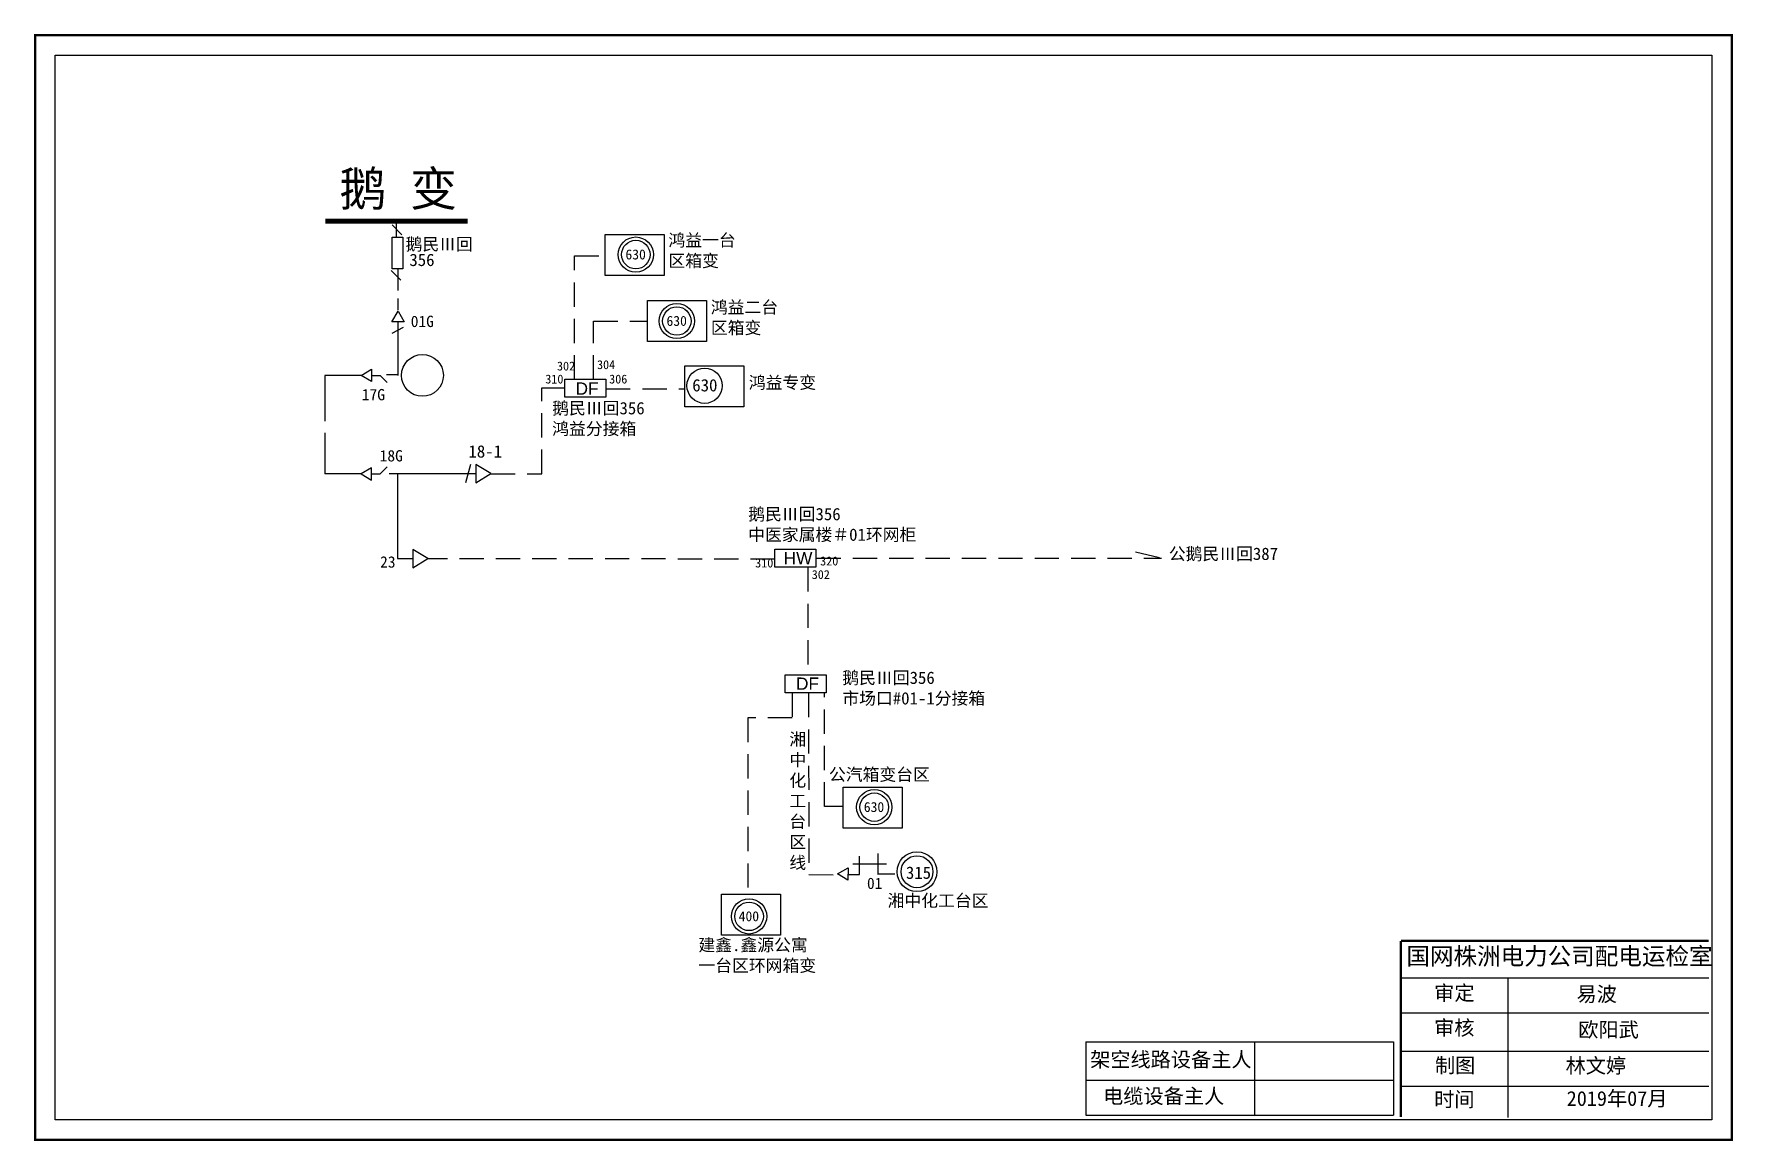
# Model space of a CAD drawing. Extents: x 0 to 344, y 0 to 224.
import ezdxf

# ---------------------------------------------------------------- set-up
doc = ezdxf.new("R2010")
doc.units = 0
doc.header["$LTSCALE"] = 0.774411
doc.linetypes.add('ACAD_ISO02W100', pattern=[15, 12, -3])
doc.linetypes.add('DASHED2', pattern=[9.525, 6.35, -3.175])
doc.layers.get('0').update_dxf_attribs({"linetype": 'CONTINUOUS'})
doc.layers.add('LAYER1', color=5, linetype='ACAD_ISO02W100')
doc.styles.get("Standard").update_dxf_attribs({"font": '', "height": 2.5})
doc.styles.add('字体', font='', dxfattribs={"height": 2.5})
doc.styles.get('Standard').set_extended_font_data('SimSun')
doc.styles.get('字体').set_extended_font_data('楷体_GB2312')

msp = doc.modelspace()

# ---------------------------------------------------------------- linework, layer by layer
at = {"linetype": 'ACAD_ISO02W100'}
msp.add_line((73.26, 183.14), (73.26, 186.23), dxfattribs=at)
at = {"linetype": 'Continuous'}
for p, q in [((74.4, 183.64), (72.42, 185.61)), ((74.18, 174.4), (72.2, 176.38)), ((74.64, 164.82), (72.36, 163.58)), ((73.54, 155.2), (71.23, 155.2)), ((227.98, 118.11), (223.1, 119.29)), ((165.79, 56.11), (172.64, 56.11)), ((167.16, 53.89), (167.16, 57.65)), ((170.93, 53.89), (170.93, 58.17)), ((164.94, 53.89), (167.16, 53.89)), ((170.93, 54.06), (174.36, 54.06)), ((276.97, 32.95), (339.34, 32.95)), ((298.62, 32.95), (298.62, 4.62)), ((276.97, 25.85), (339.34, 25.85)), ((213.05, 19.99), (275.42, 19.99)), ((213.05, 19.99), (213.05, 5.14)), ((247.26, 19.99), (247.26, 5.14)), ((275.42, 19.99), (275.42, 5.14)), ((276.97, 18.1), (339.34, 18.1)), ((213.05, 12.24), (275.42, 12.24)), ((276.97, 11), (339.34, 11)), ((213.05, 5.14), (275.42, 5.14))]:
    msp.add_line(p, q, dxfattribs=at)
at = {"color": 0, "linetype": 'DASHED2'}
for p, q in [((109.39, 154.29), (109.39, 179.39)), ((109.39, 179.39), (115.64, 179.39)), ((113.22, 154.29), (113.22, 166.09)), ((113.22, 166.09), (124.22, 166.09)), ((163.91, 67.68), (160.04, 67.71)), ((156.89, 53.91), (163.32, 53.87))]:
    msp.add_line(p, q, dxfattribs=at)
for p, q in [((72.36, 166), (73.6, 168.14)), ((74.84, 165.99), (72.36, 166)), ((73.6, 168.14), (74.84, 165.99)), ((66.1, 155.11), (68.25, 156.36)), ((68.25, 153.87), (66.1, 155.11)), ((68.25, 156.36), (68.25, 153.87)), ((68.25, 155.11), (69.99, 155.11)), ((69.99, 155.11), (71.43, 153.68)), ((68.25, 136.38), (66.1, 135.14)), ((66.1, 135.14), (68.25, 133.89)), ((68.25, 133.89), (68.25, 136.38)), ((68.25, 135.14), (69.99, 135.14)), ((69.99, 135.14), (71.43, 136.57)), ((162.69, 54.06), (164.85, 55.27)), ((164.85, 55.27), (164.83, 52.79)), ((164.83, 52.79), (162.69, 54.06))]:
    msp.add_line(p, q)
at = {"color": 7, "linetype": 'ACAD_ISO02W100'}
for p, q in [((58.79, 155.11), (58.79, 135.14)), ((66.1, 155.11), (58.79, 155.11)), ((66.1, 135.14), (58.79, 135.14))]:
    msp.add_line(p, q, dxfattribs=at)
at = {"color": 7, "linetype": 'DASHED2'}
for p, q in [((102.73, 135.15), (102.73, 152.57)), ((102.73, 152.57), (107.37, 152.57)), ((115.78, 152.42), (131.68, 152.42)), ((92.42, 135.15), (102.73, 135.15)), ((149.99, 117.86), (79.68, 117.95)), ((158.43, 118.06), (228.42, 118.06)), ((156.67, 116.19), (156.67, 94.25)), ((153.51, 90.77), (153.51, 85.68)), ((156.83, 90.72), (156.89, 53.91)), ((160.04, 67.71), (160.04, 90.72)), ((153.51, 85.68), (144.54, 85.68)), ((144.54, 85.68), (144.54, 49.9))]:
    msp.add_line(p, q, dxfattribs=at)
at = {"color": 0}
msp.add_line((107.43, 154.33), (115.76, 154.33), dxfattribs=at)
at = {"color": 7}
for p, q in [((107.43, 150.68), (107.43, 154.33)), ((115.76, 154.33), (115.76, 150.68)), ((115.76, 150.68), (107.43, 150.68)), ((89.35, 135.15), (71.79, 135.15)), ((73.55, 117.99), (73.55, 135.15)), ((92.41, 135.19), (89.36, 137.05)), ((89.36, 137.05), (89.36, 133.32)), ((89.36, 133.32), (92.41, 135.19)), ((79.67, 117.96), (76.61, 119.81)), ((76.61, 119.81), (76.61, 116.08)), ((76.61, 116.08), (79.67, 117.96)), ((149.99, 116.2), (149.99, 119.85)), ((149.99, 119.85), (158.32, 119.85)), ((158.32, 119.85), (158.32, 116.2)), ((158.32, 116.2), (149.99, 116.2)), ((152.06, 94.43), (160.39, 94.43)), ((152.06, 90.78), (152.06, 94.43)), ((160.39, 94.43), (160.39, 90.78)), ((160.39, 90.78), (152.06, 90.78))]:
    msp.add_line(p, q, dxfattribs=at)
at = {"color": 7, "linetype": 'Continuous'}
for p, q in [((88.32, 137.04), (87.25, 133.31)), ((76.59, 117.95), (73.49, 117.95))]:
    msp.add_line(p, q, dxfattribs=at)
at = {"linetype": 'Continuous', "const_width": 0.5}
msp.add_lwpolyline([(0.04, 224.09), (344.02, 224.09), (344.02, 0.13), (0.04, 0.13)], close=True, dxfattribs=at)
at = {"linetype": 'Continuous'}
for points in [[(4.09, 220.05), (339.97, 220.05), (339.97, 4.17), (4.09, 4.17)], [(115.6, 183.68), (127.57, 183.68), (127.57, 175.4), (115.6, 175.4)], [(124.18, 170.27), (136.15, 170.27), (136.15, 161.99), (124.18, 161.99)], [(163.83, 71.6), (175.8, 71.6), (175.8, 63.32), (163.83, 63.32)], [(139.2, 49.9), (151.17, 49.9), (151.17, 41.62), (139.2, 41.62)]]:
    msp.add_lwpolyline(points, close=True, dxfattribs=at)
for points, const_width in [([(87.71, 186.38), (58.89, 186.36)], 1), ([(276.93, 40.46), (276.93, 4.73)], 0.5), ([(276.97, 40.46), (339.34, 40.46)], 0.5)]:
    msp.add_lwpolyline(points, dxfattribs=dict(at, const_width=const_width))
at = {"linetype": 'ACAD_ISO02W100'}
msp.add_lwpolyline([(74.59, 176.74), (72.38, 176.74), (72.38, 183.14), (74.59, 183.14)], close=True, dxfattribs=at)
at = {"color": 7, "linetype": 'Continuous'}
msp.add_lwpolyline([(131.75, 157.03), (143.72, 157.03), (143.72, 148.75), (131.75, 148.75)], close=True, dxfattribs=at)
at = {"linetype": 'Continuous'}
for centre, radius in [((121.81, 179.61), 3.57), ((121.81, 179.61), 2.89), ((130.13, 166.14), 3.57), ((130.13, 166.14), 2.89), ((170.15, 67.57), 3.57), ((170.15, 67.57), 2.89), ((178.82, 54.48), 4.03), ((178.82, 54.48), 3.24), ((144.78, 45.42), 3.57), ((144.78, 45.42), 2.89)]:
    msp.add_circle(centre, radius, dxfattribs=at)
at = {"color": 1, "linetype": 'Continuous'}
msp.add_circle((78.55, 155.11), 4.24, dxfattribs=at)
at = {"color": 7, "linetype": 'Continuous'}
msp.add_circle((135.75, 153.01), 3.57, dxfattribs=at)
at = {"layer": 'LAYER1', "color": 7, "linetype": 'Continuous'}
for p, q in [((73.55, 176.67), (73.55, 172.33)), ((73.55, 170.7), (73.55, 168.32)), ((73.59, 165.93), (73.55, 155.1))]:
    msp.add_line(p, q, dxfattribs=at)

# ---------------------------------------------------------------- texts
for s, height, p in [('630', 2.025, (119.71, 178.63)), ('630', 2.025, (128.03, 165.16)), ('630', 2.025, (168.04, 66.59)), ('01', 2.3, (168.68, 50.98)), ('400', 2.025, (142.67, 44.44))]:
    msp.add_text(s, height=height).set_placement(p)
at = {"color": 7}
for s, height, p in [('630', 2.5, (133.26, 151.87)), ('18G', 2.3, (69.88, 137.67)), ('18-1', 2.5, (87.88, 138.45)), ('23', 2.3, (69.97, 116.14))]:
    msp.add_text(s, height=height, dxfattribs=at).set_placement(p)
at = {"style": '字体'}
msp.add_text('公汽箱变台区', height=2.5, dxfattribs=at).set_placement((160.97, 72.95))
at = {"linetype": 'Continuous', "attachment_point": 1, "style": '字体'}
for s, insert, char_height, width in [('鹅 变', (61.7, 196.47), 7, 27.4955), ('鹅民Ⅲ回', (75.13, 182.98), 2.5, 14.4162), ('公鹅民Ⅲ回387', (229.87, 120.2), 2.5, 23.9706), ('315', (176.57, 55.53), 2.5, 3.5984), ('国网株洲电力公司配电运检室', (278.05, 39.11), 3.5, 82.0179), ('审定', (283.67, 31.4), 3, 23.4615), ('{\\fSimSun|b0|i0|c134|p2;易波}', (312.54, 31.17), 3, 23.4615), ('审核', (283.67, 24.33), 3, 23.4615), ('{\\fSimSun|b0|i0|c134|p2;欧阳武}', (312.9, 23.96), 3, 33.0539), ('架空线路设备主人', (213.92, 17.9), 3, 58.56), ('制图', (283.83, 16.71), 3, 23.4615), ('{\\fSimSun|b0|i0|c134|p2;林文婷}', (310.32, 16.65), 3, 60.45), ('电缆设备主人', (216.55, 10.49), 3, 58.56), ('2019{\\fSimSun|b0|i0|c134|p2;年}07{\\fSimSun|b0|i0|c134|p2;月}', (310.55, 10), 3, 26.5269), ('时间', (283.67, 9.83), 3, 23.4615)]:
    msp.add_mtext(s, dxfattribs=dict(at, insert=insert, char_height=char_height, width=width))
at = {"char_height": 2.5, "attachment_point": 1, "style": '字体'}
for s, insert, width in [('鸿益一台区箱变', (128.42, 183.78), 14.6025), ('鸿益二台区箱变', (137.03, 170.19), 15.6743), ('湘中化工台区', (172.86, 49.88), 32.1905)]:
    msp.add_mtext(s, dxfattribs=dict(at, insert=insert, width=width))
at = {"linetype": 'Continuous', "insert": (75.9, 179.79), "char_height": 2.5, "width": 5.6554, "attachment_point": 1}
msp.add_mtext('356', dxfattribs=at)
at = {"char_height": 2.3, "width": 16.116, "attachment_point": 1}
for s, insert in [('01G', (76.18, 167.22)), ('17G', (66.26, 152.36))]:
    msp.add_mtext(s, dxfattribs=dict(at, insert=insert))
at = {"color": 7, "char_height": 2.5, "attachment_point": 1, "style": '字体'}
for s, insert, width in [('{\\H0.72x;310}', (103.46, 155.27), 38.6889), ('{\\H0.72x;302}', (105.83, 157.91), 38.6889), ('{\\H0.72x;304}', (113.95, 158.19), 38.6889), ('{\\H0.72x;306}', (116.41, 155.27), 38.6889), ('鸿益专变', (144.73, 154.92), 18.3531), ('{\\fArial|b0|i0|c0|p32;DF}', (109.6, 153.69), 38.6889), ('鹅民Ⅲ回356鸿益分接箱', (104.86, 149.72), 21.7353), ('鹅民Ⅲ回356\\P中医家属楼＃01环网柜', (144.6, 128.24), 38.6889), ('{\\H0.72x;310}', (146.01, 117.97), 38.6889), ('{\\fArial|b0|i0|c0|p32;HW}', (151.8, 119.31), 38.6889), ('{\\H0.72x;320}', (159.19, 118.38), 38.6889), ('{\\H0.72x;302}', (157.48, 115.63), 38.6889), ('{\\fArial|b0|i0|c0|p32;DF}', (154.29, 93.86), 38.6889), ('鹅民Ⅲ回356{\\C1;\\P}市场口#01-1分接箱', (163.68, 95.06), 36.8444), ('湘中化工台区线', (152.94, 82.59), 0.9825)]:
    msp.add_mtext(s, dxfattribs=dict(at, insert=insert, width=width))
at = {"color": 0, "insert": (134.5, 40.88), "char_height": 2.5, "width": 24.5352, "attachment_point": 1, "style": '字体'}
msp.add_mtext('建鑫.鑫源公寓一台区环网箱变', dxfattribs=at)

doc.saveas('drawing.dxf')
